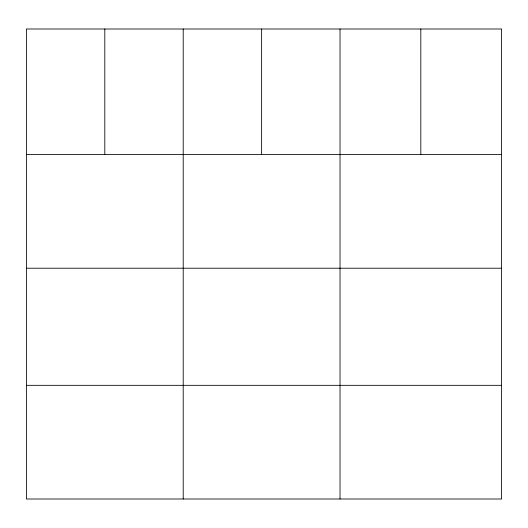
<?xml version="1.0" encoding="UTF-8"?>
<svg xmlns="http://www.w3.org/2000/svg" width="528" height="528" viewBox="0 0 528 528"><rect width="100%" height="100%" fill="white"/><g stroke="black" fill="none" stroke-linecap="round" stroke-linejoin="round"><path stroke-width="0.79" d="M501.6 268.211L501.6 29L26.4 29L26.4 499L501.6 499L501.6 268.211L26.4 268.211M26.4 154.539L501.6 154.539M26.4 385.328L501.6 385.328M420.816 29L420.816 154.539M340.032 29L340.032 499M261.624 29L261.624 154.539M183.216 29L183.216 499M104.808 29L104.808 154.539"/></g></svg>
